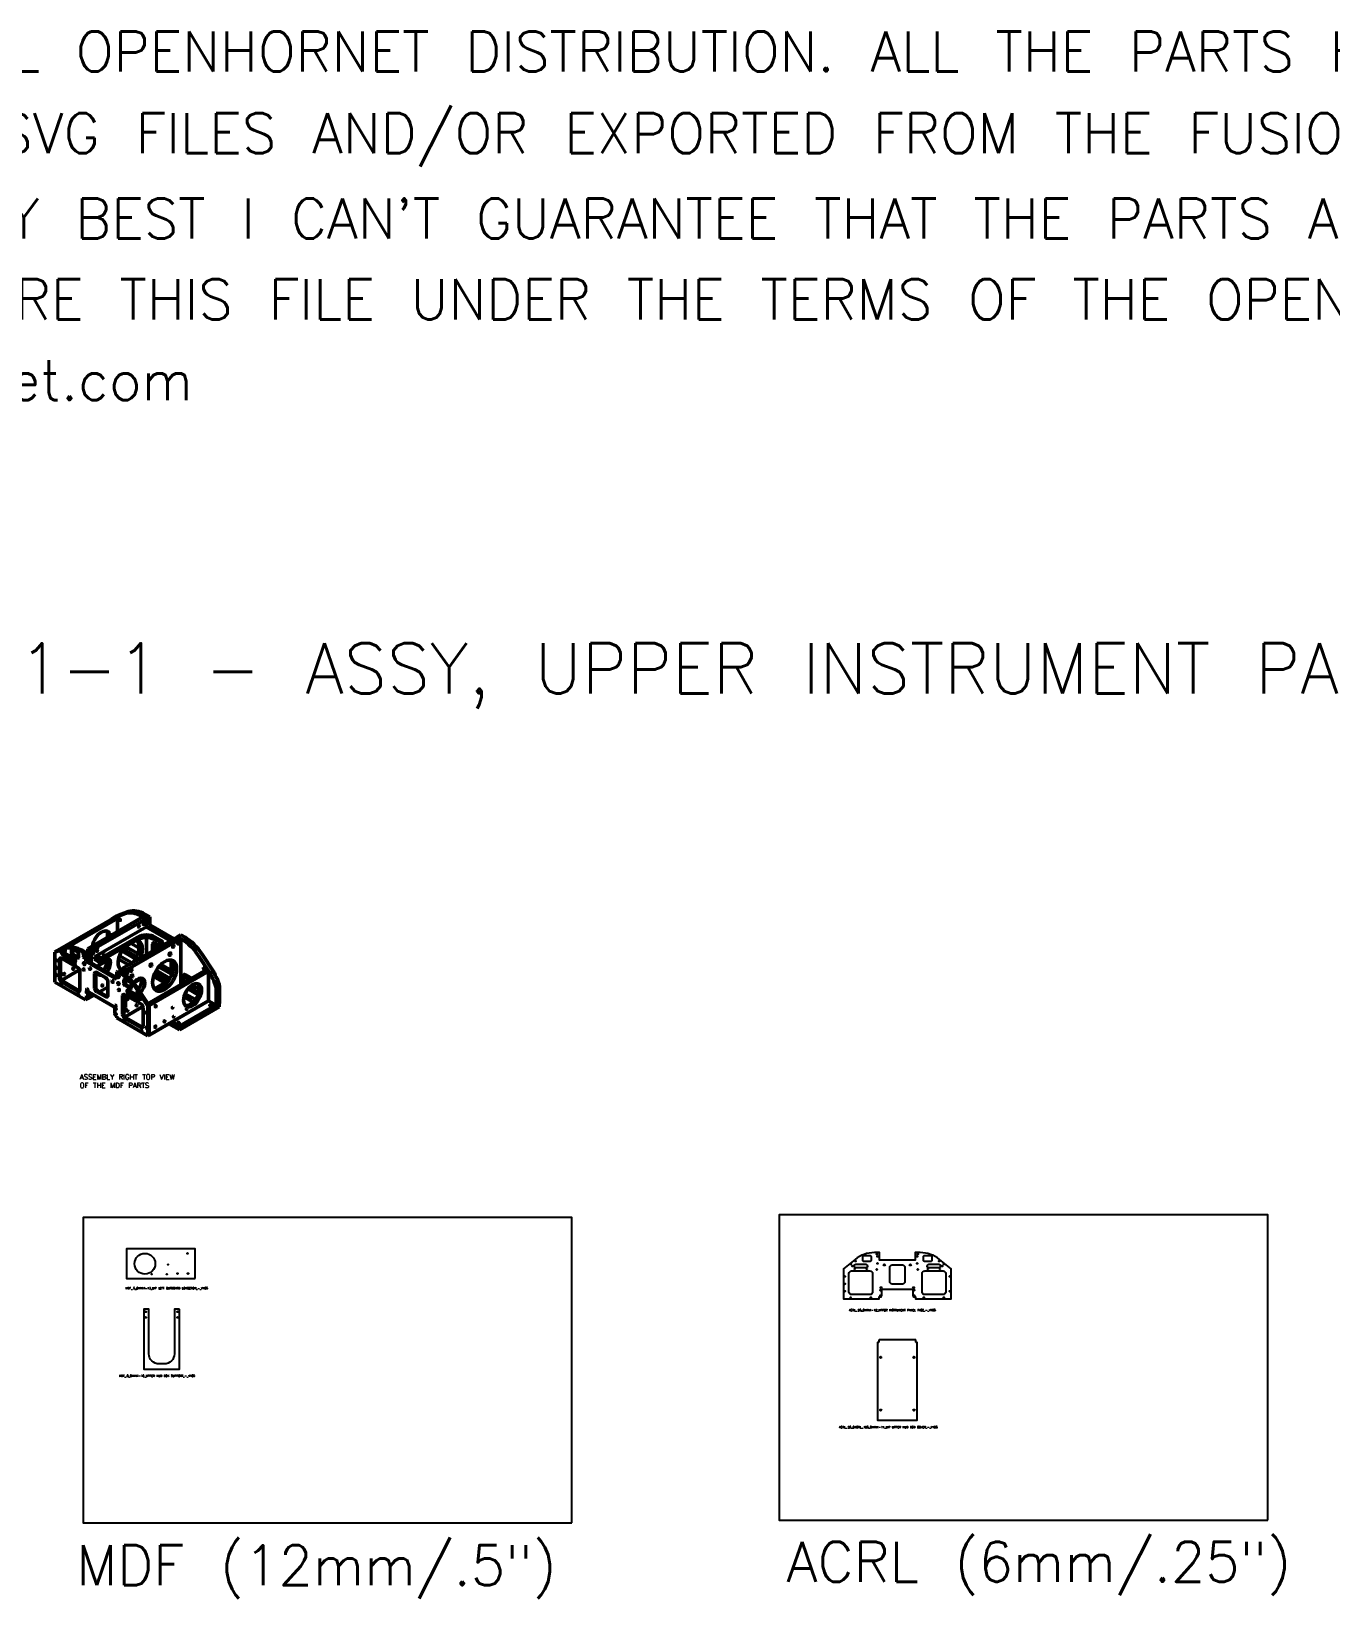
# Model space of a CAD drawing. Header units: millimetres. Extents: x 8001 to 31110, y 868 to 17125.
# Drawn here: x 16321 to 22805, y 868 to 8691 of the extents above; entities that cross this region are included whole.
import ezdxf
from ezdxf.enums import TextEntityAlignment as Align

# ---------------------------------------------------------------- set-up
doc = ezdxf.new("R2010")
doc.units = ezdxf.units.MM
doc.layers.add('Cockpit Plans', color=6, linetype='Continuous')
doc.layers.add('Visible', color=7, linetype='Continuous', lineweight=50)
doc.styles.get("Standard").update_dxf_attribs({"font": 'txt.shx'})

msp = doc.modelspace()

# ---------------------------------------------------------------- linework, layer by layer
at = {"color": 0, "linetype": 'ByBlock', "lineweight": -2}
for points in [[(19017.9, 1246.4), (19017.9, 2770.4), (16579.5, 2770.4), (16579.5, 1246.4)], [(22491.2, 1260.8), (22491.2, 2784.8), (20052.8, 2784.8), (20052.8, 1260.8)]]:
    msp.add_lwpolyline(points, close=True, dxfattribs=at)
msp.add_lwpolyline([(17138.5, 2466), (17138.5, 2614.1), (16795.6, 2614.1), (16795.6, 2466)], close=True)
for points in [[(20431.8, 2561.3), (20374.6, 2514.5), (20374.6, 2365.5), (20552, 2365.5), (20552, 2374.9), (20558.4, 2374.9, 0.414214), (20564.7, 2381.2), (20564.7, 2407.4, -0.414214), (20571.1, 2413.7), (20714, 2413.7, -0.414214), (20720.3, 2407.4), (20720.3, 2381.2, 0.414214), (20726.7, 2374.9), (20733, 2374.9), (20733, 2365.5), (20910.5, 2365.5), (20910.5, 2514.5), (20853.2, 2561.3, 0.172863), (20756.8, 2595.7), (20731.8, 2595.7), (20731.8, 2558.5), (20553.3, 2558.5), (20553.3, 2595.7), (20528.2, 2595.7, 0.172863)], [(20505.3, 2551.1), (20476.5, 2551.1, -0.414214), (20470.1, 2557.4), (20470.1, 2578.8, -0.414214), (20472.7, 2581.4), (20505.3, 2581.4, -0.414214), (20511.6, 2575), (20511.6, 2557.4, -0.414214)], [(20814.9, 2578.8), (20814.9, 2557.4, -0.414214), (20808.6, 2551.1), (20779.8, 2551.1, -0.414214), (20773.4, 2557.4), (20773.4, 2575, -0.414214), (20779.8, 2581.4), (20812.4, 2581.4, -0.414214)], [(20401.1, 2399.4), (20401.1, 2491, -0.414214), (20414.3, 2504.2), (20505.9, 2504.2, -0.414214), (20519.2, 2491), (20519.2, 2399.4, -0.414214), (20505.9, 2386.1), (20414.3, 2386.1, -0.414214)], [(20434.7, 2537.1), (20485.5, 2537.1, -1), (20485.5, 2519.8), (20434.7, 2519.8, -1)], [(20680.6, 2521.1), (20680.6, 2451.2, -0.414214), (20667.9, 2438.5), (20617.1, 2438.5, -0.414214), (20604.4, 2451.2), (20604.4, 2521.1, -0.414214), (20617.1, 2533.8), (20667.9, 2533.8, -0.414214)], [(20765.9, 2399.4), (20765.9, 2491, -0.414214), (20779.1, 2504.2), (20870.7, 2504.2, -0.414214), (20884, 2491), (20884, 2399.4, -0.414214), (20870.7, 2386.1), (20779.1, 2386.1, -0.414214)], [(20850.3, 2519.8), (20799.5, 2519.8, -1), (20799.5, 2537.1), (20850.3, 2537.1, -1)], [(17060.4, 2313), (17035, 2313), (17035, 2090.8, -0.414214), (16984.2, 2040), (16958, 2040, -0.414214), (16907.2, 2090.8), (16907.2, 2313), (16881.8, 2313), (16881.8, 2014.6), (17060.4, 2014.6)], [(20731.9, 2160.9), (20553.4, 2160.9, 0.414214), (20550.2, 2157.7), (20550.2, 2150.1, -0.414214), (20547.1, 2146.9), (20543.9, 2146.9), (20543.9, 1758.6), (20741.5, 1758.6), (20741.5, 2146.9), (20738.3, 2146.9, -0.414214), (20735.1, 2150.1), (20735.1, 2157.7, 0.414214)]]:
    msp.add_lwpolyline(points, format="xyb", close=True)
for centre, radius in [((16887.7, 2540), 51.8), ((17100.4, 2591.4), 2.46), ((20540.5, 2587.4), 2.65), ((20744.5, 2587.4), 2.65), ((17003.3, 2535.8), 1.35), ((20410.8, 2538), 2.15), ((20418.8, 2528.1), 2.15), ((20429.6, 2513.8), 1.73), ((20433.6, 2553.3), 2.65), ((20490.6, 2513.8), 1.73), ((20540.5, 2511.1), 2.65), ((20543.7, 2576.6), 2.46), ((20543.7, 2541.4), 2.46), ((20577.6, 2534.4), 3.57), ((20707.5, 2534.4), 3.57), ((20741.3, 2576.6), 2.46), ((20744.5, 2511.1), 2.65), ((20794.5, 2513.8), 1.73), ((20851.4, 2553.3), 2.65), ((20855.4, 2513.8), 1.73), ((20866.3, 2528.1), 2.15), ((20874.3, 2538), 2.15), ((16922, 2487.6), 1.35), ((16997, 2487.6), 1.35), ((17049.6, 2490.6), 2.46), ((17102.7, 2490.6), 2.46), ((20379.7, 2476.5), 2.46), ((20379.7, 2439.5), 2.46), ((20905.4, 2476.5), 2.46), ((20379.7, 2402.5), 2.46), ((20410.1, 2371.8), 1.73), ((20510.1, 2371.8), 1.73), ((20558.4, 2407.5), 2.15), ((20558.4, 2381.2), 2.15), ((20561.6, 2420.1), 3.57), ((20723.5, 2420.1), 3.57), ((20726.7, 2407.5), 2.15), ((20726.7, 2381.2), 2.15), ((20774.9, 2371.8), 1.73), ((20874.9, 2371.8), 1.73), ((20905.4, 2402.5), 2.46), ((16892.1, 2300.3), 2.46), ((16892.1, 2271.8), 2.46), ((17050, 2300.3), 2.46), ((17050, 2271.8), 2.46), ((20559.7, 2072.9), 3.57), ((20725.6, 2072.9), 3.57), ((20559.7, 1809.4), 3.57), ((20725.6, 1809.4), 3.57)]:
    msp.add_circle(centre, radius)
at = {"linetype": 'Continuous'}
msp.add_circle((20741.3, 2541.4), 2.65, dxfattribs=at)
at = {"layer": 'Visible', "extrusion": (1e-16, 0.816497, 0.57735)}
for p, q in [((16739.2, 4269.4), (16442.1, 4097.9)), ((16750.2, 4263.1), (16499.9, 4118.6)), ((16878.5, 4271.1), (16603.5, 4112.3)), ((16895, 4261.6), (16620, 4102.8)), ((16747.7, 4275.9), (16731.2, 4266.3)), ((16732.8, 4267.1), (16789.8, 4287.9)), ((16739.2, 4269.4), (16750.2, 4263.1)), ((16749.3, 4276.6), (16806.3, 4297.5)), ((16750.2, 4263.1), (16750.2, 4197)), ((16873.3, 4274.1), (16895, 4261.6)), ((16878.5, 4271.1), (16895, 4261.6)), ((16889.8, 4283.6), (16911.5, 4271.1)), ((16911.5, 4271.1), (16895, 4261.6)), ((16895, 4261.6), (16895, 4221.2)), ((16895, 4261.6), (16895, 4224.4)), ((16911.5, 4271.1), (16911.5, 4234)), ((16914.2, 4229.2), (17031.2, 4161.7)), ((16895, 4221.2), (16636.5, 4072)), ((16851, 4170.4), (16658.5, 4059.3)), ((16658.5, 4046.6), (16851, 4157.7)), ((16700.6, 4168.4), (16700.6, 4193.7)), ((17049.6, 4172.3), (16774.6, 4013.5)), ((17066.1, 4162.8), (16791.1, 4004)), ((16895, 4221.2), (17014.7, 4152.1)), ((16895, 4168.3), (16895, 4083)), ((16897.7, 4219.7), (17014.7, 4152.1)), ((16961.6, 4157.4), (16939, 4170.4)), ((16939, 4157.7), (16961.6, 4144.7)), ((17066.1, 4181.8), (17049.6, 4172.3)), ((17049.6, 4172.3), (17071.3, 4159.8)), ((17066.1, 4162.8), (17049.6, 4172.3)), ((17066.1, 4181.8), (17087.8, 4169.3)), ((17066.1, 3932.5), (17066.1, 4162.8)), ((16437.7, 4095.1), (16487.3, 4113.3)), ((16437.7, 4095.1), (16443.2, 4098.3)), ((16437.7, 3946.1), (16437.7, 4095.1)), ((16442.1, 4097.7), (16442.1, 4097.9)), ((16442.1, 4097.9), (16442.3, 4097.8)), ((16443.2, 4098.3), (16492.8, 4116.5)), ((16489.8, 4087.6), (16533.8, 4062.2)), ((16533.8, 4044.9), (16489.8, 4070.3)), ((16539.3, 4048.1), (16495.3, 4073.5)), ((16520.5, 4090.2), (16520.5, 4111.7)), ((16522.7, 4112.9), (16550.9, 4096.6)), ((16526, 4093.4), (16526, 4111)), ((16550.9, 4066.3), (16526, 4080.7)), ((16556.4, 4069.5), (16531.5, 4083.9)), ((16556.4, 4087.1), (16556.4, 4069.5)), ((16570.8, 4099.4), (16592.5, 4086.9)), ((16576.3, 4102.6), (16598, 4090.1)), ((16592.5, 4086.9), (16598, 4090.1)), ((16592.5, 4086.9), (16592.5, 4049.8)), ((16598, 4052.9), (16598, 4090.1)), ((16603.5, 4112.3), (16603.5, 4049.8)), ((16620, 4102.8), (16603.5, 4112.3)), ((16620, 4040.2), (16620, 4102.8)), ((16636.5, 4059.3), (16636.5, 4072)), ((16658.5, 4059.3), (16636.5, 4072)), ((16760.8, 4077.1), (16822.8, 4041.3)), ((16841.1, 4062.5), (16772.4, 4102.1)), ((16846.2, 4072.2), (16778.4, 4111.4)), ((16852.4, 4087.7), (16793.7, 4121.6)), ((16818.5, 4139), (16854.2, 4118.4)), ((16925.6, 4100.7), (16925.6, 4134.4)), ((16936.6, 4140.7), (16965.8, 4123.9)), ((16942.1, 4110.2), (16942.1, 4137.5)), ((17154.8, 4077.2), (17212.7, 3989.2)), ((17171.3, 4086.7), (17229.2, 3998.8)), ((16460.6, 3966.7), (16460.6, 4058.3)), ((16466.1, 3969.9), (16466.1, 4061.5)), ((16472.1, 4064.9), (16551.5, 4019.1)), ((16561.6, 4006.1), (16472.3, 3954.6)), ((16563, 3993.8), (16551.6, 4000.3)), ((16563, 3999.2), (16563, 3907.6)), ((16592.5, 4049.8), (16598, 4052.9)), ((16592.5, 4049.8), (16747.1, 3960.5)), ((16747.1, 3966.8), (16598, 4052.9)), ((16636.5, 4059.3), (16658.5, 4046.6)), ((16642.3, 3920), (16642.3, 3989.9)), ((16647.8, 3993.1), (16691.8, 3967.6)), ((16699, 4052), (16654.8, 4026.5)), ((16658.5, 4046.6), (16658.5, 4059.3)), ((16747.1, 3997.6), (16752.6, 4000.8)), ((16747.1, 3997.6), (16768.8, 3985.1)), ((16747.1, 3960.5), (16747.1, 3997.6)), ((16752.6, 4000.8), (16774.3, 3988.3)), ((16806.3, 4031.8), (16756.3, 4060.6)), ((16769.1, 3995.4), (16774.6, 3998.6)), ((16774.6, 3992.2), (16769.1, 3995.4)), ((16769.1, 3991.3), (16769.1, 3995.4)), ((16774.6, 3988.1), (16774.6, 4013.5)), ((16774.6, 4013.5), (16791.1, 4004)), ((16791.1, 4004), (16791.1, 3977.3)), ((17194.5, 4006.5), (16902.4, 3837.9)), ((17205.5, 4000.2), (16908.5, 3828.7)), ((17012.3, 3963.6), (16943.6, 4003.3)), ((17008.1, 3991.5), (16956.2, 4021.4)), ((17019.1, 4004.2), (16967.7, 4033.8)), ((17019.1, 4055), (17019.1, 3997.8)), ((17194.5, 4006.5), (17205.5, 4000.2)), ((17205.5, 4000.2), (17205.5, 3852.1)), ((17229.2, 3998.8), (17212.7, 3989.2)), ((16591.4, 3857.3), (16437.7, 3946.1)), ((16551.5, 3901), (16472.1, 3946.8)), ((16557, 3904.2), (16477.6, 3950)), ((16636.8, 3916.8), (16636.8, 3986.7)), ((16702.8, 3920.4), (16661.2, 3896.4)), ((16702.8, 3913), (16696.4, 3916.7)), ((16702.8, 3948.6), (16702.8, 3878.7)), ((16783.2, 3938.6), (16783.2, 3956.2)), ((16788.7, 3959.3), (16816.9, 3943)), ((16788.7, 3941.7), (16788.7, 3959.3)), ((16813.6, 3914.7), (16788.7, 3929)), ((16791.1, 3957.9), (16791.1, 3935.1)), ((16819.1, 3917.8), (16794.2, 3932.2)), ((16819.1, 3939.2), (16819.1, 3917.8)), ((16868.4, 3962.9), (16834.9, 3943.6)), ((17066.1, 3932.5), (16902.4, 3838)), ((16985, 3941.3), (16930.2, 3972.9)), ((16934.3, 3912), (16996, 3947.6)), ((16996, 3954), (16936.1, 3988.6)), ((17066.2, 3932.5), (17066.1, 3932.5)), ((17079.4, 3950.3), (17079.4, 3975.7)), ((17090.4, 3982), (17121.2, 3964.2)), ((17095.9, 3959.8), (17095.9, 3978.8)), ((17153.3, 3882.2), (17102.8, 3911.4)), ((17156.8, 3892.9), (17110.2, 3919.8)), ((17159.6, 3910.3), (17124, 3930.9)), ((17260.5, 3923.5), (17244, 3914)), ((17244, 3914), (17244, 3829.8)), ((17260.5, 3923.5), (17260.5, 3839.3)), ((16591.4, 3866.7), (16591.4, 3857.3)), ((16596.9, 3863.5), (16591.4, 3866.7)), ((16591.4, 3857.3), (16596.9, 3860.5)), ((16596.9, 3860.5), (16596.9, 3863.5)), ((16601.6, 3908.8), (16600.5, 3909.5)), ((16606.3, 3866.3), (16600.8, 3863.1)), ((16602.4, 3892.9), (16602.4, 3866.7)), ((16605.1, 3864), (16603.7, 3864.8)), ((16634.3, 3880.8), (16605.1, 3864)), ((16605.1, 3865.6), (16605.1, 3864)), ((16731.7, 3824.6), (16607.9, 3896)), ((16607.9, 3869.9), (16607.9, 3896)), ((16691.8, 3872.4), (16647.8, 3897.8)), ((16697.3, 3875.6), (16653.3, 3901)), ((16776.6, 3784.3), (16776.6, 3875.9)), ((16782.1, 3787.4), (16782.1, 3879)), ((16788.1, 3882.5), (16867.5, 3836.7)), ((16791.1, 3880.8), (16791.1, 3822.9)), ((16805.8, 3905.1), (16849.8, 3879.7)), ((16849.8, 3862.5), (16805.8, 3887.9)), ((16855.3, 3865.6), (16811.3, 3891)), ((16852.3, 3902.6), (16901.9, 3827.1)), ((16857.8, 3905.7), (16907.4, 3830.3)), ((17205.5, 3852.1), (16908.5, 3680.6)), ((17128.9, 3845.5), (17083.2, 3871.9)), ((17088.6, 3887.8), (17140, 3858.2)), ((17244, 3829.8), (17205.5, 3852.1)), ((17260.5, 3839.3), (17244, 3829.8)), ((17258.3, 3821.6), (17258.3, 3838.1)), ((16737.2, 3788.9), (16737.2, 3815.1)), ((16748.2, 3776.2), (16742.7, 3779.4)), ((16748.2, 3766.8), (16748.2, 3776.2)), ((16901.9, 3678), (16748.2, 3766.8)), ((16785.6, 3813.4), (16782.1, 3811.4)), ((16867.5, 3718.6), (16788.1, 3764.4)), ((16877.6, 3823.7), (16788.3, 3772.1)), ((16873, 3721.7), (16793.6, 3767.5)), ((16879, 3811.3), (16867.6, 3817.9)), ((16879, 3816.8), (16879, 3725.2)), ((16901.9, 3827.1), (16907.4, 3830.3)), ((16901.9, 3678), (16901.9, 3827.1)), ((16907.4, 3681.2), (16907.4, 3830.3)), ((16907.4, 3829.3), (16908.5, 3828.7)), ((16908.5, 3828.7), (16908.5, 3680.6)), ((17241.8, 3831.1), (17059.8, 3726)), ((17258.3, 3821.6), (17059.8, 3706.9)), ((16907.4, 3681.2), (16901.9, 3678)), ((16908.5, 3680.6), (16907.4, 3681.2)), ((17059.8, 3706.9), (17006.9, 3737.4)), ((17059.8, 3726), (17023.4, 3747)), ((17059.8, 3706.9), (17059.8, 3726))]:
    msp.add_line(p, q, dxfattribs=at)
at = {"layer": 'Visible', "extrusion": (-1e-16, -4e-16, -1)}
for centre, major_axis, start_param, end_param in [((16889.8, 4131.2), (-93.3, 161.7), 0.100712, 0.785398), ((16873.3, 4121.7), (-93.3, 161.7), 0.100712, 0.785398), ((16798.1, 4086.2), (42.6, 73.8), 0.194961, 1.802859), ((17071.3, 4007.3), (-93.3, 161.7), 0.785398, 1.470084), ((17087.8, 4016.9), (-93.3, 161.7), 0.785398, 1.470084), ((16682.5, 4021.9), (23.3, 40.4), 4.376727, 8.189643), ((16814.6, 4076.7), (42.6, 73.8), 3.08091, 4.968196), ((17012.5, 4085.1), (3.11, 5.39), 1.570796326795716, 7.853981633975303), ((16917.6, 4030.3), (3.11, 5.39), 1.570796326795168, 7.853981633974753), ((16822.8, 3975.6), (3.11, 5.39), 1.570796326794285, 7.853981633973871), ((17125.7, 3880.1), (31.7, 55), 1.570796326794924, 7.85398163397451), ((17114.7, 3886.4), (31.7, 55), 0.174194, 2.967398), ((16788.1, 3869.2), (-8.1, 14.1), -0.785398, 0.785398), ((16793.6, 3872.4), (-8.1, 14.1), -0.785398, -0.345285), ((16939.5, 3723.1), (1.51, 2.61), 1.570796326796925, 7.853981633976511), ((16985.5, 3749.6), (1.51, 2.61), 1.570796326794654, 7.853981633974239)]:
    msp.add_ellipse(centre, major_axis=major_axis, ratio=0.57735, start_param=start_param, end_param=end_param, dxfattribs=at)
at = {"layer": 'Visible', "extrusion": (-1e-16, -3e-16, -1)}
for centre, major_axis, start_param, end_param in [((16825, 4105), (-93.3, 161.7), -0.119128, -0.006358), ((16659.4, 4149.3), (31.7, 55), 0.174194, 0.876433), ((16867.5, 3823.4), (-8.1, 14.1), 0.785398, 2.356194)]:
    msp.add_ellipse(centre, major_axis=major_axis, ratio=0.57735, start_param=start_param, end_param=end_param, dxfattribs=at)
at = {"layer": 'Visible', "extrusion": (-2e-16, -4e-16, -1)}
for centre, major_axis, start_param, end_param in [((16746.7, 4239.4), (-15.6, 26.9), -0.006358, 0.100684), ((16763.2, 4248.9), (-15.6, 26.9), 0, 0.100684), ((16917.6, 4132), (62.2, 0), -0.785398, -0.001211), ((16793.7, 4134.3), (-7.8, 13.5), 3.926991, 4.146713), ((16854.2, 4105.7), (-7.8, 13.5), 0.785398, 1.146406), ((16936.6, 4128), (-7.8, 13.5), -0.785398, 0.785398), ((16472.1, 4051.7), (-8.1, 14.1), -0.785398, 0.785398), ((16477.6, 4054.8), (-8.1, 14.1), -0.785398, -0.345285), ((17008.1, 4004.2), (-7.8, 13.5), 2.356194, 3.926991), ((16472.1, 3960.1), (-8.1, 14.1), 3.926991, 5.497787), ((16477.6, 3963.2), (-8.1, 14.1), 3.926991, 5.497787), ((17090.4, 3969.3), (-7.8, 13.5), -0.785398, 0.785398), ((17090.4, 3943.9), (-7.8, 13.5), -1.427614, -0.785398), ((17106.9, 3953.4), (-7.8, 13.5), -1.427614, -0.785398), ((16603.1, 3909.1), (-2.19, 3.79), 4.037639, 5.387139), ((16941.5, 3825.1), (1.51, 2.61), 1.570796326794983, 7.853981633974568)]:
    msp.add_ellipse(centre, major_axis=major_axis, ratio=0.57735, start_param=start_param, end_param=end_param, dxfattribs=at)
at = {"layer": 'Visible', "extrusion": (-4e-16, -2e-16, -1)}
for centre in [(16756.5, 4269.6), (16763.4, 4255.8), (17181.2, 4014.5), (17188.2, 4020.4)]:
    msp.add_ellipse(centre, major_axis=(-1.32, 2.28), ratio=0.57735, dxfattribs=at)
at = {"layer": 'Visible', "extrusion": (-1e-16, -5e-16, -1)}
for centre, major_axis, start_param, end_param in [((16857.9, 4235.4), (1.32, 2.28), 1.570796326795256, 7.853981633974843), ((16857.9, 4222.7), (1.32, 2.28), 1.570796326795695, 7.853981633975281), ((16522.7, 4110.4), (-1.56, 2.69), -0.785398, 0.785398), ((16648.9, 4114.7), (1.32, 2.28), 1.570796326791968, 7.853981633971555), ((16648.9, 4102), (1.32, 2.28), 1.570796326791652, 7.853981633971239), ((17027.6, 4137.4), (1.32, 2.28), -0.291859, 3.433451), ((17027.6, 4124.7), (1.32, 2.28), -0.291859, 3.433451), ((16798.1, 4086.2), (42.6, 73.8), 2.755686, 2.946632), ((16818.6, 4016.7), (1.32, 2.28), -0.291859, 3.433451), ((16818.6, 4004), (1.32, 2.28), -0.291859, 3.433451), ((16969.2, 3987.4), (42.6, 73.8), 0.194961, 2.946632), ((16816.9, 3940.5), (-1.56, 2.69), 0.785398, 2.356194), ((16788.1, 3777.6), (-8.1, 14.1), 3.926991, 5.497787), ((16793.6, 3780.8), (-8.1, 14.1), 3.926991, 5.497787), ((16867.5, 3731.8), (-8.1, 14.1), 2.356194, 3.926991), ((16873, 3735), (-8.1, 14.1), 3.486878, 3.926991)]:
    msp.add_ellipse(centre, major_axis=major_axis, ratio=0.57735, start_param=start_param, end_param=end_param, dxfattribs=at)
at = {"layer": 'Visible'}
for centre, major_axis in [((16882.6, 4249.7), (2.17, 3.76)), ((16882.6, 4237), (2.17, 3.76)), ((17053.8, 4150.9), (1.32, 2.28)), ((16629.6, 4103.6), (2.17, 3.76)), ((16629.6, 4090.9), (2.17, 3.76)), ((16656.4, 4073.2), (3.01, 0)), ((16681.2, 4087.5), (3.01, 0)), ((17053.8, 4138.2), (1.32, 2.28)), ((16800.8, 4004.8), (1.32, 2.28)), ((16800.8, 3992.1), (1.32, 2.28)), ((16675, 3928.9), (1.51, 2.61)), ((16801.6, 3862), (1.51, 2.61)), ((16846.1, 3830.1), (1.51, 2.61)), ((16800.2, 3803.5), (1.51, 2.61)), ((17025.6, 3818.1), (0.83, 1.43)), ((17031.1, 3773), (0.83, 1.43)), ((17096, 3810.5), (0.83, 1.43))]:
    msp.add_ellipse(centre, major_axis=major_axis, ratio=0.57735, dxfattribs=at)
for centre, major_axis, start_param, end_param in [((16881.2, 4250.5), (1.32, 2.28), 2.849734, 6.575044), ((16881.2, 4237.8), (1.32, 2.28), 2.849734, 6.575044), ((16895, 4132.3), (-62.2, 0), 3.926991, 5.497787), ((16469.1, 4100.5), (-2.17, 3.76), 1.570796326795075, 7.853981633974662), ((16470.1, 4101), (-1.32, 2.28), -0.820654, 3.962247), ((16476, 4086.6), (-2.17, 3.76), 1.570796326794324, 7.85398163397391), ((16477, 4087.2), (-1.32, 2.28), -0.820654, 3.962247), ((16488.8, 4104.4), (-1.63, 2.82), 1.57079632679516, 7.853981633974747), ((16581.5, 4085), (-1.63, 2.82), 1.570796326792064, 7.853981633971651), ((16584.2, 4072.6), (-2.58, 4.47), 1.570796326796644, 7.85398163397623), ((16585.5, 4073.4), (-1.51, 2.61), -0.803222, 3.944814), ((16628.2, 4104.4), (1.32, 2.28), 2.849734, 6.575044), ((16628.2, 4091.7), (1.32, 2.28), 2.849734, 6.575044), ((16917.6, 4119.3), (62.2, 0), 0.311622, 0.785398), ((16442.1, 4054.6), (-2.58, 4.47), 1.570796326795875, 7.85398163397546), ((16442.1, 4017.5), (-2.58, 4.47), 1.570796326794936, 7.853981633974522), ((16443.4, 4055.3), (-1.51, 2.61), -0.803222, 3.944814), ((16443.4, 4018.3), (-1.51, 2.61), -0.803222, 3.944814), ((16581.5, 4008.7), (-1.63, 2.82), 1.570796326796469, 7.853981633976056), ((16584.2, 4037.4), (-2.58, 4.47), 1.570796326794178, 7.853981633973764), ((16585.5, 4038.2), (-1.51, 2.61), -0.803222, 3.944814), ((16442.1, 3980.5), (-2.58, 4.47), 1.570796326794268, 7.853981633973852), ((16443.4, 3981.2), (-1.51, 2.61), -0.803222, 3.944814), ((16755.4, 3973.8), (-2.58, 4.47), 1.570796326794951, 7.853981633974537), ((16755.4, 3938.6), (-2.58, 4.47), 1.570796326793115, 7.853981633972701), ((16756.7, 3974.6), (-1.51, 2.61), -0.803222, 3.944814), ((16756.7, 3939.3), (-1.51, 2.61), -0.803222, 3.944814), ((16758.1, 3983), (-1.63, 2.82), 1.570796326793086, 7.853981633972672), ((16758.1, 3906.7), (-1.63, 2.82), 1.570796326793966, 7.853981633973552), ((16850.8, 3895.5), (-1.63, 2.82), 1.570796326795274, 7.853981633974861), ((16863.6, 3862.8), (-2.17, 3.76), 1.570796326794743, 7.85398163397433), ((16864.6, 3863.4), (-1.32, 2.28), -0.820654, 3.962247), ((16870.5, 3868.7), (-2.17, 3.76), 1.570796326794629, 7.853981633974216), ((16871.6, 3869.2), (-1.32, 2.28), -0.820654, 3.962247), ((16785.6, 3819.7), (3.89, 6.74), 3.926991, 5.497787), ((16897.5, 3791.7), (-2.58, 4.47), 1.57079632679497, 7.853981633974557), ((16898.7, 3792.4), (-1.51, 2.61), -0.803222, 3.944814), ((16897.5, 3717.6), (-2.58, 4.47), 1.570796326794215, 7.853981633973801), ((16898.7, 3718.4), (-1.51, 2.61), -0.803222, 3.944814), ((17055.2, 3741.9), (-3.65, 0), 3.141593, 9.424778)]:
    msp.add_ellipse(centre, major_axis=major_axis, ratio=0.57735, start_param=start_param, end_param=end_param, dxfattribs=at)
at = {"layer": 'Visible', "extrusion": (-2e-16, -5e-16, -1)}
for centre, major_axis, start_param, end_param in [((16897.7, 4222.8), (-1.94, 3.37), 3.926991, 5.497787), ((16914.2, 4232.4), (-1.94, 3.37), 3.926991, 5.497787), ((16895, 4145), (62.2, 0), 3.926991, 5.497787), ((16619, 4016.6), (-3.94, 6.83), 4.380917, 5.043861), ((16647.8, 3980.3), (-7.8, 13.5), -0.785398, 0.785398), ((16653.3, 3983.5), (-7.8, 13.5), -0.785398, -0.361367), ((16682.5, 4021.9), (23.3, 40.4), 2.706579, 3.576606), ((16647.8, 3910.5), (-7.8, 13.5), 3.926991, 5.497787), ((16653.3, 3913.7), (-7.8, 13.5), 3.926991, 5.497787), ((16666, 4031.4), (23.3, 40.4), 2.706579, 2.780226), ((16691.8, 3954.9), (-7.8, 13.5), 0.785398, 2.356194), ((16596.9, 3869.9), (-3.89, 6.74), 2.356194, 3.926991), ((16607.9, 3889.7), (-3.89, 6.74), -0.785398, 0.785398), ((16602.4, 3873), (-3.89, 6.74), 2.356194, 3.141593), ((16691.8, 3885.1), (-7.8, 13.5), 2.356194, 3.926991), ((16697.3, 3888.3), (-7.8, 13.5), 3.50296, 3.926991), ((16853.7, 3923.1), (23.3, 40.4), 2.57845, 3.704735), ((16837.2, 3932.6), (23.3, 40.4), 2.57845, 2.780226), ((16731.7, 3818.2), (-3.89, 6.74), 0.785398, 2.356194), ((16742.7, 3785.7), (-3.89, 6.74), 3.926991, 5.497787)]:
    msp.add_ellipse(centre, major_axis=major_axis, ratio=0.57735, start_param=start_param, end_param=end_param, dxfattribs=at)
at = {"layer": 'Visible', "extrusion": (-4e-16, -2e-16, -1)}
msp.add_ellipse((16670.4, 4143), major_axis=(31.7, 55), ratio=0.57735, start_param=4.081804, end_param=6.913771, dxfattribs=at)
at = {"layer": 'Visible', "extrusion": (-3e-16, -2e-16, -1)}
msp.add_ellipse((16814.6, 4076.7), major_axis=(42.6, 73.8), ratio=0.57735, start_param=-0.255807, end_param=1.400209, dxfattribs=at)
at = {"layer": 'Visible', "extrusion": (-3e-16, -4e-16, -1)}
for centre, major_axis, start_param, end_param in [((16489.8, 4078.9), (-5.29, 9.16), 3.926991, 7.068583), ((16495.3, 4082.1), (-5.29, 9.16), 3.926991, 5.736415), ((16533.8, 4053.5), (-5.29, 9.16), 0.785398, 3.926991), ((16539.3, 4056.7), (-5.29, 9.16), 3.688363, 3.926991), ((16990.5, 3950.8), (7.78, 0), -0.785398, 0.785398), ((16805.8, 3896.5), (-5.29, 9.16), 3.926991, 7.068583), ((16811.3, 3899.7), (-5.29, 9.16), 3.926991, 5.736415), ((16849.8, 3871.1), (-5.29, 9.16), 0.785398, 3.926991), ((16855.3, 3874.3), (-5.29, 9.16), 3.688363, 3.926991)]:
    msp.add_ellipse(centre, major_axis=major_axis, ratio=0.57735, start_param=start_param, end_param=end_param, dxfattribs=at)
at = {"layer": 'Visible', "extrusion": (-4e-16, -3e-16, -1)}
for centre in [(16485.4, 4066.9), (16538.2, 4036.4), (16468.5, 3934.6), (16555.1, 3884.6), (16801.4, 3884.4), (16854.2, 3854), (16784.5, 3752.2)]:
    msp.add_ellipse(centre, major_axis=(-1.06, 1.83), ratio=0.57735, dxfattribs=at)
at = {"layer": 'Visible', "extrusion": (-2e-16, -7e-16, -1)}
for centre, start_param, end_param in [((16570.8, 3947), 0.100712, 0.785398), ((16576.3, 3950.2), 0.100712, 0.785398), ((16768.8, 3832.7), 0.785398, 1.470084), ((16774.3, 3835.9), 0.785398, 1.470084)]:
    msp.add_ellipse(centre, major_axis=(-93.3, 161.7), ratio=0.57735, start_param=start_param, end_param=end_param, dxfattribs=at)
at = {"layer": 'Visible', "extrusion": (-2e-16, -3e-16, -1)}
for centre, major_axis, start_param, end_param in [((16486.1, 4088), (1.51, 2.61), 1.123939, 1.39194), ((16985.7, 3977.9), (42.6, 73.8), 1.570796326794833, 7.853981633974418)]:
    msp.add_ellipse(centre, major_axis=major_axis, ratio=0.57735, start_param=start_param, end_param=end_param, dxfattribs=at)
at = {"layer": 'Visible', "extrusion": (-3e-16, -5e-16, -1)}
for centre, major_axis, start_param, end_param in [((16526, 4087.1), (-3.89, 6.74), 3.926991, 5.497787), ((16531.5, 4090.2), (-3.89, 6.74), 3.926991, 5.497787), ((16550.9, 4090.3), (-3.89, 6.74), 0.785398, 2.356194), ((16550.9, 4072.7), (-3.89, 6.74), 2.356194, 3.926991), ((16551.5, 4005.9), (-8.1, 14.1), 0.785398, 2.356194), ((16616.9, 4015.4), (-2.19, 3.79), 4.037639, 5.387139), ((17136.1, 3944.4), (-93.3, 161.7), 1.56782, 2.01543), ((16729.5, 3950.5), (-2.19, 3.79), 4.037639, 5.387139), ((16731.6, 3951.7), (-3.94, 6.83), 4.380917, 5.043861), ((16788.7, 3953), (-3.89, 6.74), -0.785398, 0.785398), ((16788.7, 3935.4), (-3.89, 6.74), 3.926991, 5.497787), ((16794.2, 3938.6), (-3.89, 6.74), 3.926991, 5.497787), ((16813.6, 3921), (-3.89, 6.74), 2.356194, 3.926991), ((16853.7, 3923.1), (23.3, 40.4), -1.496676, 1.993731), ((16837.2, 3932.6), (23.3, 40.4), 0.361367, 1.797481), ((17119.6, 3934.9), (-93.3, 161.7), 1.56782, 2.01543), ((16605.2, 3910.3), (-3.94, 6.83), 4.380917, 5.043861), ((16743.3, 3828.1), (-2.19, 3.79), 4.037639, 5.387139), ((16745.4, 3829.3), (-3.94, 6.83), 4.380917, 5.043861)]:
    msp.add_ellipse(centre, major_axis=major_axis, ratio=0.57735, start_param=start_param, end_param=end_param, dxfattribs=at)
at = {"layer": 'Visible', "extrusion": (0, 0, -1)}
for centre in [(17009.5, 4086.9), (16914.6, 4032.1)]:
    msp.add_ellipse(centre, major_axis=(0.97, 1.68), ratio=0.57735, start_param=0.07077, end_param=3.070823, dxfattribs=at)
at = {"layer": 'Visible', "extrusion": (0, -3e-16, -1)}
for centre, major_axis, start_param, end_param in [((17029, 4136.6), (2.17, 3.76), 1.570796326794975, 7.853981633974561), ((17029, 4123.9), (2.17, 3.76), 1.570796326794746, 7.853981633974331), ((16820, 4015.9), (2.17, 3.76), 1.570796326794079, 7.853981633973665), ((16820, 4003.2), (2.17, 3.76), 1.570796326794828, 7.853981633974413), ((17213.8, 3829.8), (2.64, 0), 1.570796326796886, 7.853981633976472)]:
    msp.add_ellipse(centre, major_axis=major_axis, ratio=0.57735, start_param=start_param, end_param=end_param, dxfattribs=at)
at = {"layer": 'Visible', "extrusion": (-3e-16, -3e-16, -1)}
for centre, start_param, end_param in [((16530.1, 4012.5), 1.570796326796757, 7.853981633976342), ((16484.2, 3986), 1.570796326796425, 7.853981633976012)]:
    msp.add_ellipse(centre, major_axis=(1.51, 2.61), ratio=0.57735, start_param=start_param, end_param=end_param, dxfattribs=at)
at = {"layer": 'Visible', "extrusion": (-3e-16, -5e-16, -1)}
for centre in [(16613.5, 4013.5), (16726.1, 3948.5), (16739.9, 3826.2)]:
    msp.add_ellipse(centre, major_axis=(-2.19, 3.79), ratio=0.57735, dxfattribs=at)
at = {"layer": 'Visible', "extrusion": (0, -5e-16, -1)}
msp.add_ellipse((16666, 4031.4), major_axis=(23.3, 40.4), ratio=0.57735, start_param=0.361367, end_param=1.906458, dxfattribs=at)
at = {"layer": 'Visible', "extrusion": (-2e-16, -4e-16, -1)}
msp.add_ellipse((16599.7, 3907.2), major_axis=(-2.19, 3.79), ratio=0.57735, dxfattribs=at)
at = {"layer": 'Visible', "extrusion": (-3e-16, -6e-16, -1)}
msp.add_ellipse((16819.7, 3977.3), major_axis=(0.97, 1.68), ratio=0.57735, start_param=0.07077, end_param=3.070823, dxfattribs=at)
at = {"layer": 'Visible', "extrusion": (-5e-16, -6e-16, -1)}
for centre, start_param in [((16551.5, 3914.3), 2.356194), ((16557, 3917.4), 3.486878)]:
    msp.add_ellipse(centre, major_axis=(-8.1, 14.1), ratio=0.57735, start_param=start_param, end_param=3.926991, dxfattribs=at)
at = {"layer": 'Visible', "extrusion": (1e-16, -5e-16, -1)}
for centre in [(16596.9, 3896.1), (16596.9, 3869.9)]:
    msp.add_ellipse(centre, major_axis=(-1.32, 2.28), ratio=0.57735, dxfattribs=at)
at = {"layer": 'Visible', "extrusion": (0, -5e-16, -1)}
for centre in [(16742.7, 3812), (16742.7, 3785.7)]:
    msp.add_ellipse(centre, major_axis=(-1.32, 2.28), ratio=0.57735, dxfattribs=at)
at = {"layer": 'Visible', "extrusion": (-3e-16, -2e-16, -1)}
msp.add_ellipse((16871.1, 3702.2), major_axis=(-1.06, 1.83), ratio=0.57735, dxfattribs=at)

# ---------------------------------------------------------------- texts
at = {"color": 0}
msp.add_text('OH1A1-1 - ASSY, UPPER INSTRUMENT PANEL', height=250, dxfattribs=at).set_placement((15378.2, 5386.6))
for s, height, p in [('MDF_.5_OH1A1-13_UIP LEFT OUTBOARD LONGERON_-_V105', 10, (16791.4, 2412.6)), ('ACRL_.25_OH1A1-12_UPPER INSTRUMENT PANEL FACE_-_V105', 10, (20401.5, 2303.9)), ('MDF_.5_OH1A1-16_UPPER HUD BOX SUPPORT_-_V105', 10, (16759.2, 1975.6)), ('ACRL_.25_OACRL_.125_OH1A1-11_UIP UPPER HUD BOX COVER_-_V105', 10, (20351.7, 1719.5)), ('ACRL (6mm/.25")', 200, (20090, 952.6)), ('MDF (12mm/.5")', 200, (16544.5, 935.1))]:
    msp.add_text(s, height=height).set_placement(p)
at = {"insert": (16562.5, 3485.2), "char_height": 25.4, "attachment_point": 1}
msp.add_mtext_dynamic_manual_height_columns('\\A1;ASSEMBLY RIGHT TOP VIEW\\POF THE MDF PARTS', width=629.064, gutter_width=0, heights=[99], dxfattribs=at)
at = {"layer": 'Cockpit Plans', "color": 4, "linetype": 'ByBlock'}
for s, p in [('DISCLAIMER: THIS IS NOT AN OFFICIAL OPENHORNET DISTRIBUTION. ALL THE PARTS HAVE BEEN ', (17801.9, 8490.8)), ('CONVERTED FROM THE SVG FILES AND/OR EXPORTED FROM THE FUSION360 MODEL BY ME.', (19322.8, 8082.7)), ("ALTHOUGH I TRIED MY BEST I CAN'T GUARANTEE THAT THE PARTS ARE ERROR FREE, SO USE AT YOUR OWN RISK.", (21351.4, 7656.8)), ('YOU CAN USE OR SHARE THIS FILE UNDER THE TERMS OF THE OPENHORNET LICENSE DISTRIBUTION.', (20147, 7253.3)), ('VISIT https://www.OpenHornet.com', (14737.7, 6850.2))]:
    msp.add_text(s, height=200, dxfattribs=at).set_placement(p, align=Align.CENTER)

doc.saveas('drawing.dxf')
